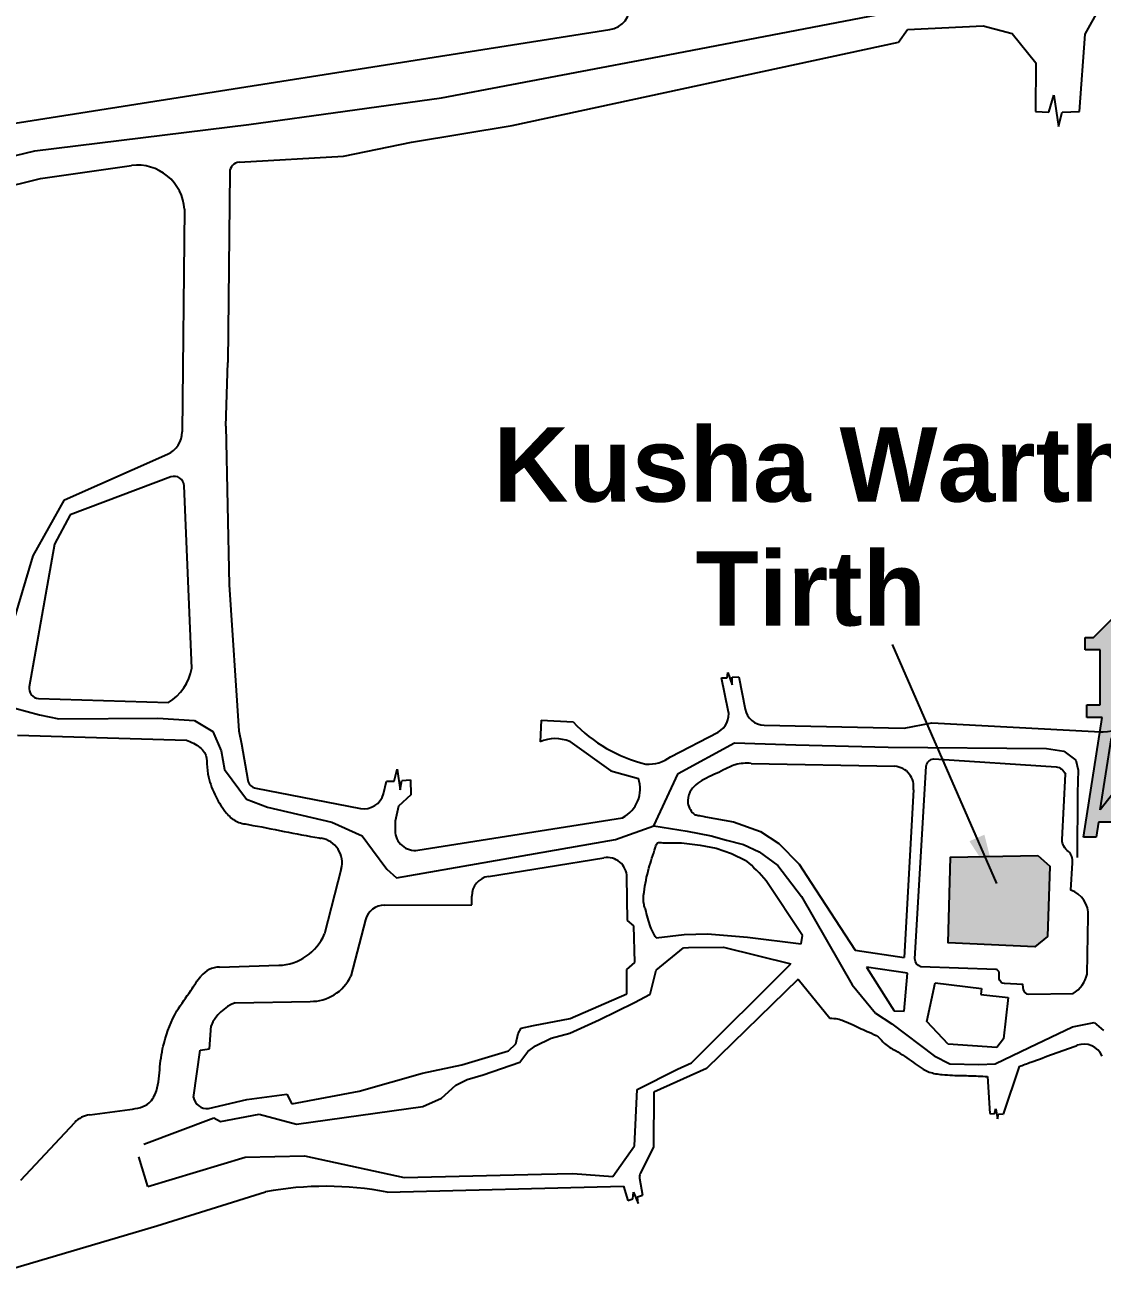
# Model space of a CAD drawing. Header units: metres. Extents: x 125.25 to 127.94, y 109.47 to 110.92.
# Drawn here: x 125.4898 to 125.5985, y 109.8037 to 109.9295 of the extents above; entities that cross this region are included whole.
import ezdxf

# ---------------------------------------------------------------- set-up
doc = ezdxf.new("R2010")
doc.units = ezdxf.units.M
doc.linetypes.add('DASHED2', pattern=[0.375, 0.25, -0.125])
doc.linetypes.add('DASHEDX2', pattern=[38.099999999999994, 25.4, -12.7])
doc.styles.get("Standard").update_dxf_attribs({"font": 'arial.ttf'})
doc.dimstyles.get("Standard").update_dxf_attribs({"dimtxt": 0.15, "dimasz": 0.1, "dimexe": 0.1, "dimexo": 0.2, "dimgap": 0.01, "dimtad": 0, "dimdsep": 46, "dimtxsty": 'Standard', "dimcen": 0.09, "dimclrd": 1, "dimclre": 1, "dimclrt": 1, "dimadec": 0, "dimazin": 2, "dimtfac": 1, "dimtmove": 0, "dimatfit": 3, "dimfxl": 0, "dimfxlon": 1, "dimtolj": 1, "dimtzin": 0, "dimarcsym": 0})
pattern_1 = [(0, (0, 0), (0, 6.985), [5.08, -1.905]), (90, (0, 0), (-6.985, 4.277078946022131e-16), [5.08, -1.905])]

# ---------------------------------------------------------------- blocks, each defined once
blk = doc.blocks.new('A$C56430FAB')
at = {"linetype": 'DASHEDX2', "transparency": 33554687}
h = blk.add_hatch(dxfattribs=at)
h.set_pattern_fill('ANGLE', color=5)
h.set_pattern_definition(pattern_1)
h.paths.add_polyline_path([(0.002015567296098197, 0.04025865858996269), (0.01104399745372575, 0.04926702189254684), (0.02007242761135104, 0.04025865858996495), (0.0217756102971407, 0.04025865858996269), (0.0217756102971407, 0.03775865858996497), (0.01874633777660506, 0.03775865858997918), (0.01874633777663348, 0.02669373815201936), (0.02145790485008092, 0.02669373815201936), (0.02145790485008092, 0.02414622878869466), (0.01836426736861085, 0.02414622878869466), (0.0220879949074515, 0), (0.01955844148631058, 0), (0.01909651249991384, 0.002995343476001722), (0.01104399745372575, 0.002995343476015933), (0.002991482407546304, 0.002995343476001718), (0.002529553421140918, 0), (0, 0), (0.003723727538840649, 0.02414622878869466), (0.0006300900573705803, 0.02414622878869466), (0.0006300900573705803, 0.02669373815201936), (0.003341657130818021, 0.02669373815201936), (0.003341657130846442, 0.03775865858996898), (0.0003123846103108008, 0.03775865858996497), (0.0003123846103108008, 0.04025865858996269)])
h = blk.add_hatch(dxfattribs=at)
h.set_pattern_fill('ANGLE', color=5)
h.set_pattern_definition(pattern_1)
h.paths.add_polyline_path([(0.002015567296098197, 0.04025865858996269), (0.01104399745372575, 0.04926702189254684), (0.02007242761135104, 0.04025865858996495), (0.0217756102971407, 0.04025865858996269), (0.0217756102971407, 0.03775865858996497), (0.01874633777660506, 0.03775865858997918), (0.01874633777663348, 0.02669373815201936), (0.02145790485008092, 0.02669373815201936), (0.02145790485008092, 0.02414622878869466), (0.01836426736861085, 0.02414622878869466), (0.0220879949074515, 0), (0.01955844148631058, 0), (0.01909651249991384, 0.002995343476001722), (0.01104399745372575, 0.002995343476015933), (0.002991482407546304, 0.002995343476001718), (0.002529553421140918, 0), (0, 0), (0.003723727538840649, 0.02414622878869466), (0.0006300900573705803, 0.02414622878869466), (0.0006300900573705803, 0.02669373815201936), (0.003341657130818021, 0.02669373815201936), (0.003341657130846442, 0.03775865858996898), (0.0003123846103108008, 0.03775865858996497), (0.0003123846103108008, 0.04025865858996269)])
h.paths.add_polyline_path([(0.005841657130815747, 0.02669373815201936), (0.01104399745372575, 0.02669373815201936), (0.01624633777663576, 0.02669373815201936), (0.01624633777663575, 0.03775865858997229), (0.01104399745372575, 0.03775865858997918), (0.00584165713081575, 0.03775865858997229)], flags=16)
h.paths.add_polyline_path([(0.01646811103091956, 0.02003901344290485), (0.01871097325366122, 0.005495343475985237), (0.01273238490196604, 0.01307653299075184)], flags=16)
h.paths.add_polyline_path([(0.006560870465686078, 0.005495343475997039), (0.01104399745372575, 0.005495343476013659), (0.01552712444177473, 0.005495343475985237), (0.01104399745372575, 0.01118020306418543)], flags=16)
h.paths.add_polyline_path([(0.00337702165380121, 0.005495343475999098), (0.005619883876505583, 0.020039013442954), (0.00935561000548546, 0.01307653299075184)], flags=16)
h.paths.add_polyline_path([(0.01583471394746994, 0.02414622878869466), (0.01104399745372575, 0.01521750414759993), (0.006253280959981566, 0.02414622878869466), (0.01104399745372575, 0.02414622878869466)], flags=16)
h = blk.add_hatch(color=5, dxfattribs=at)
h.dxf.hatch_style = 1
h.paths.add_polyline_path([(0.002015567296098197, 0.04025865858996269), (0.01104399745372575, 0.04926702189254684), (0.02007242761135104, 0.04025865858996495), (0.0217756102971407, 0.04025865858996269), (0.0217756102971407, 0.03775865858996497), (0.01874633777660506, 0.03775865858997918), (0.01874633777663348, 0.02669373815201936), (0.02145790485008092, 0.02669373815201936), (0.02145790485008092, 0.02414622878869466), (0.01836426736861085, 0.02414622878869466), (0.0220879949074515, 0), (0.01955844148631058, 0), (0.01909651249991384, 0.002995343476001722), (0.01104399745372575, 0.002995343476015933), (0.002991482407546304, 0.002995343476001718), (0.002529553421140918, 0), (0, 0), (0.003723727538840649, 0.02414622878869466), (0.0006300900573705803, 0.02414622878869466), (0.0006300900573705803, 0.02669373815201936), (0.003341657130818021, 0.02669373815201936), (0.003341657130846442, 0.03775865858996898), (0.0003123846103108008, 0.03775865858996497), (0.0003123846103108008, 0.04025865858996269)])
h.paths.add_polyline_path([(0.005841657130815747, 0.02669373815201936), (0.01104399745372575, 0.02669373815201936), (0.01624633777663576, 0.02669373815201936), (0.01624633777663575, 0.03775865858997229), (0.01104399745372575, 0.03775865858997918), (0.00584165713081575, 0.03775865858997229)], flags=16)
h.paths.add_polyline_path([(0.01646811103091956, 0.02003901344290485), (0.01871097325366122, 0.005495343475985237), (0.01273238490196604, 0.01307653299075184)], flags=16)
h.paths.add_polyline_path([(0.006560870465686078, 0.005495343475997039), (0.01104399745372575, 0.005495343476013659), (0.01552712444177473, 0.005495343475985237), (0.01104399745372575, 0.01118020306418543)], flags=16)
h.paths.add_polyline_path([(0.00337702165380121, 0.005495343475999098), (0.005619883876505583, 0.020039013442954), (0.00935561000548546, 0.01307653299075184)], flags=16)
h.paths.add_polyline_path([(0.01583471394746994, 0.02414622878869466), (0.01104399745372575, 0.01521750414759993), (0.006253280959981566, 0.02414622878869466), (0.01104399745372575, 0.02414622878869466)], flags=16)
at = {"linetype": 'DASHEDX2', "true_color": 0xffffff, "transparency": 33554687}
h = blk.add_hatch(dxfattribs=at)
h.set_pattern_fill('ANGLE')
h.set_pattern_definition(pattern_1)
h.paths.add_polyline_path([(0.005841657130815747, 0.02669373815201936), (0.01104399745372575, 0.02669373815201936), (0.01624633777663576, 0.02669373815201936), (0.01624633777663575, 0.03775865858997229), (0.01104399745372575, 0.03775865858997918), (0.00584165713081575, 0.03775865858997229)])
h.paths.add_polyline_path([(0.01646811103091956, 0.02003901344290485), (0.01871097325366122, 0.005495343475985237), (0.01273238490196604, 0.01307653299075184)])
h.paths.add_polyline_path([(0.006560870465686078, 0.005495343475997039), (0.01104399745372575, 0.005495343476013659), (0.01552712444177473, 0.005495343475985237), (0.01104399745372575, 0.01118020306418543)])
h.paths.add_polyline_path([(0.00337702165380121, 0.005495343475999098), (0.005619883876505583, 0.020039013442954), (0.00935561000548546, 0.01307653299075184)])
h.paths.add_polyline_path([(0.01583471394746994, 0.02414622878869466), (0.01104399745372575, 0.01521750414759993), (0.006253280959981566, 0.02414622878869466), (0.01104399745372575, 0.02414622878869466)])
h = blk.add_hatch(dxfattribs=at)
h.set_pattern_fill('ANGLE')
h.set_pattern_definition(pattern_1)
h.paths.add_polyline_path([(0.005841657130815747, 0.02669373815201936), (0.01104399745372575, 0.02669373815201936), (0.01624633777663576, 0.02669373815201936), (0.01624633777663575, 0.03775865858997229), (0.01104399745372575, 0.03775865858997918), (0.00584165713081575, 0.03775865858997229)])
h.paths.add_polyline_path([(0.01646811103091956, 0.02003901344290485), (0.01871097325366122, 0.005495343475985237), (0.01273238490196604, 0.01307653299075184)])
h.paths.add_polyline_path([(0.006560870465686078, 0.005495343475997039), (0.01104399745372575, 0.005495343476013659), (0.01552712444177473, 0.005495343475985237), (0.01104399745372575, 0.01118020306418543)])
h.paths.add_polyline_path([(0.00337702165380121, 0.005495343475999098), (0.005619883876505583, 0.020039013442954), (0.00935561000548546, 0.01307653299075184)])
h.paths.add_polyline_path([(0.01583471394746994, 0.02414622878869466), (0.01104399745372575, 0.01521750414759993), (0.006253280959981566, 0.02414622878869466), (0.01104399745372575, 0.02414622878869466)])
h = blk.add_hatch(color=7, dxfattribs=at)
h.dxf.hatch_style = 1
h.paths.add_polyline_path([(0.005841657130815747, 0.02669373815201936), (0.01104399745372575, 0.02669373815201936), (0.01624633777663576, 0.02669373815201936), (0.01624633777663575, 0.03775865858997229), (0.01104399745372575, 0.03775865858997918), (0.00584165713081575, 0.03775865858997229)])
h.paths.add_polyline_path([(0.01646811103091956, 0.02003901344290485), (0.01871097325366122, 0.005495343475985237), (0.01273238490196604, 0.01307653299075184)])
h.paths.add_polyline_path([(0.006560870465686078, 0.005495343475997039), (0.01104399745372575, 0.005495343476013659), (0.01552712444177473, 0.005495343475985237), (0.01104399745372575, 0.01118020306418543)])
h.paths.add_polyline_path([(0.00337702165380121, 0.005495343475999098), (0.005619883876505583, 0.020039013442954), (0.00935561000548546, 0.01307653299075184)])
h.paths.add_polyline_path([(0.01583471394746994, 0.02414622878869466), (0.01104399745372575, 0.01521750414759993), (0.006253280959981566, 0.02414622878869466), (0.01104399745372575, 0.02414622878869466)])
at = {"color": 18, "linetype": 'DASHEDX2', "true_color": 0x000000}
for points in [[(0.002015567296098197, 0.04025865858996269), (0.01104399745372575, 0.04926702189254684), (0.02007242761135104, 0.04025865858996495), (0.0217756102971407, 0.04025865858996269), (0.0217756102971407, 0.03775865858996497), (0.01874633777660506, 0.03775865858997918), (0.01874633777663348, 0.02669373815201936), (0.02145790485008092, 0.02669373815201936), (0.02145790485008092, 0.02414622878869466), (0.01836426736861085, 0.02414622878869466), (0.0220879949074515, 0), (0.01955844148631058, 0), (0.01909651249991384, 0.002995343476001722), (0.01104399745372575, 0.002995343476015933), (0.002991482407546304, 0.002995343476001718), (0.002529553421140918, 0), (0, 0), (0.003723727538840649, 0.02414622878869466), (0.0006300900573705803, 0.02414622878869466), (0.0006300900573705803, 0.02669373815201936), (0.003341657130818021, 0.02669373815201936), (0.003341657130846442, 0.03775865858996898), (0.0003123846103108008, 0.03775865858996497), (0.0003123846103108008, 0.04025865858996269)], [(0.005841657130815747, 0.02669373815201936), (0.01104399745372575, 0.02669373815201936), (0.01624633777663576, 0.02669373815201936), (0.01624633777663575, 0.03775865858997229), (0.01104399745372575, 0.03775865858997918), (0.00584165713081575, 0.03775865858997229)], [(0.01583471394746994, 0.02414622878869466), (0.01104399745372575, 0.01521750414759993), (0.006253280959981566, 0.02414622878869466), (0.01104399745372575, 0.02414622878869466)], [(0.00337702165380121, 0.005495343475999098), (0.005619883876505583, 0.020039013442954), (0.00935561000548546, 0.01307653299075184)], [(0.01646811103091956, 0.02003901344290485), (0.01871097325365243, 0.005495343475985237), (0.01871097325366122, 0.005495343475985237), (0.01273238490196604, 0.01307653299075184)], [(0.006560870465686078, 0.005495343475997039), (0.01104399745372575, 0.005495343476013659), (0.01552712444177473, 0.005495343475985237), (0.01104399745372575, 0.01118020306418543)]]:
    blk.add_lwpolyline(points, close=True, dxfattribs=at)

msp = doc.modelspace()

# ---------------------------------------------------------------- hatches: boundary and pattern name
at = {"transparency": 33554508}
h = msp.add_hatch(color=4, dxfattribs=at)
h.dxf.hatch_style = 1
h.paths.add_polyline_path([(125.5920525912835, 109.8457389269592), (125.5932491381378, 109.8446659024518), (125.5930329262985, 109.8375570873282), (125.5917526203618, 109.8365222738024), (125.5830042654203, 109.8369126242012), (125.5832357796752, 109.8455611927958)])

# ---------------------------------------------------------------- linework, layer by layer
at = {"color": 18, "true_color": 0x000000}
for p, q in [((125.5968348515671, 109.9286186347736), (125.5983239346672, 109.9312781073434)), ((125.4851686953806, 109.919047240249), (125.5488430071953, 109.9290726550962)), ((125.5779865663799, 109.9277942639673), (125.5788977955331, 109.9290976462309)), ((125.5788977955331, 109.9290976462309), (125.5865301305247, 109.9294625688107)), ((125.5865301305247, 109.9294625688107), (125.5894473991464, 109.9286821673243)), ((125.5894473991464, 109.9286821673243), (125.5918535938581, 109.9257258119403)), ((125.5962420693675, 109.9208135770167), (125.5968348515671, 109.9286186347736)), ((125.5390039182953, 109.9193916825716), (125.5779865663799, 109.9277942639673)), ((125.5918535938581, 109.9257258119403), (125.5918126185642, 109.9207976758982)), ((125.5931633225511, 109.9207510933525), (125.593674342617, 109.9224449550635)), ((125.593674342617, 109.9224449550635), (125.5941354896659, 109.9192814116408)), ((125.5918126185642, 109.9207976758982), (125.5931633225511, 109.9207510933525)), ((125.5941354896659, 109.9192814116408), (125.5945218608418, 109.9207510933525)), ((125.5945218608418, 109.9207510933525), (125.5962420693675, 109.9208135770167)), ((125.5288235769229, 109.9177219212745), (125.5390039182953, 109.9193916825716)), ((125.5219913370417, 109.9163003325048), (125.5288235769229, 109.9177219212745)), ((125.511442008758, 109.9156802196136), (125.5219913370417, 109.9163003325048)), ((125.4914107914188, 109.9140604025275), (125.5005980068944, 109.9153674948523)), ((125.5105007426762, 109.9146922379846), (125.5103030940866, 109.8954950524398)), ((125.4791715492182, 109.9109794034715), (125.4914107914188, 109.9140604025275)), ((125.5059300314258, 109.9109440829696), (125.5057066787028, 109.8884920106244)), ((125.5101182745121, 109.8890616264894), (125.5103030940866, 109.8954950524398)), ((125.5101182745121, 109.8890616264894), (125.5104458884089, 109.8730430026686)), ((125.4938041308724, 109.8816247158889), (125.5042180051578, 109.8862305134507)), ((125.5045496355987, 109.8839293418129), (125.4943929016931, 109.880109152887)), ((125.5066658098628, 109.8646369329763), (125.5059008176729, 109.8830349032442)), ((125.4906523715744, 109.8759755333461), (125.4938041308724, 109.8816247158889)), ((125.4943929016931, 109.880109152887), (125.4928004784711, 109.8771601277209)), ((125.4928004784711, 109.8771601277209), (125.4902548355408, 109.8627632480941)), ((125.48769480471, 109.8660300771409), (125.4906523715744, 109.8759755333461)), ((125.5104458884089, 109.8730430026686), (125.5114062906069, 109.8583089650663)), ((125.5607113805564, 109.863674298334), (125.5607712887398, 109.8642180951304)), ((125.5607712887398, 109.8642180951304), (125.5611856637092, 109.8629608777621)), ((125.560120956139, 109.8636656033444), (125.5607113805564, 109.863674298334)), ((125.5608127297482, 109.8603819840443), (125.560120956139, 109.8636656033444)), ((125.5611856637092, 109.8629608777621), (125.5612106268856, 109.8637291768395)), ((125.5612106268856, 109.8637291768395), (125.5618606384167, 109.8637655140329)), ((125.5618606384167, 109.8637655140329), (125.5625146714261, 109.8604976608222)), ((125.4912076437242, 109.8615896394353), (125.5042989078195, 109.8611715979508)), ((125.5419300016274, 109.8593905378957), (125.541808528311, 109.85721770188)), ((125.5419300016274, 109.8593905378957), (125.5451525364776, 109.8592103807219)), ((125.5785547712827, 109.858592480306), (125.5813577449834, 109.859136728956)), ((125.5813577449834, 109.859136728956), (125.5977565853732, 109.8582393223037)), ((125.4890827528167, 109.8578803987839), (125.5061259159449, 109.8573829961216)), ((125.5114062906069, 109.8583089650663), (125.5116898601011, 109.8570160956417)), ((125.5549910463075, 109.8557061701087), (125.5597782952468, 109.85819520116)), ((125.5644335650539, 109.8588906054555), (125.5785547712827, 109.858592480306)), ((125.5116898601011, 109.8570160956417), (125.5123300455302, 109.8533292061304)), ((125.5448210573861, 109.8572298406572), (125.5489632934644, 109.8542679841226)), ((125.527073633041, 109.8532384262062), (125.5274045179616, 109.8544552603536)), ((125.5274045179616, 109.8544552603536), (125.5277089520108, 109.8523522490166)), ((125.5489632934644, 109.8542679841226), (125.5517402719786, 109.8535107209935)), ((125.5631361627068, 109.8550374447444), (125.5776153439994, 109.8547399540766)), ((125.5259993646143, 109.8519693430121), (125.5263159266298, 109.8532346921704)), ((125.5263159266298, 109.8532346921704), (125.527073633041, 109.8532384262062)), ((125.5277089520108, 109.8523522490166), (125.527867778388, 109.8532913320387)), ((125.527867778388, 109.8532913320387), (125.5287453415721, 109.853382465287)), ((125.5287453415721, 109.853382465287), (125.5287875956612, 109.851862514943)), ((125.5131266580663, 109.8525182392331), (125.5236818709798, 109.8504906478215)), ((125.5287875956612, 109.851862514943), (125.5275200672134, 109.8507014336055)), ((125.5794894283861, 109.8523551655653), (125.578544714918, 109.8354617148364)), ((125.5275200672134, 109.8507014336055), (125.5271803114917, 109.8492172532862)), ((125.5271803114917, 109.8492172532862), (125.5271803114917, 109.8482546980644)), ((125.5294934070484, 109.8462793572907), (125.550145631058, 109.8495527770772)), ((125.558517556522, 109.8496507736442), (125.5613207136912, 109.8491505641205)), ((125.5613207136912, 109.8491505641205), (125.564063802142, 109.8481501399675)), ((125.564063802142, 109.8481501399675), (125.5659058770169, 109.8469496314945)), ((125.5542009050116, 109.8470244834581), (125.556073556051, 109.8470229466455)), ((125.556073556051, 109.8470229466455), (125.5579602768275, 109.8467903339765)), ((125.5579602768275, 109.8467903339765), (125.5595897174981, 109.8464842631973)), ((125.5595897174981, 109.8464842631973), (125.5611456503861, 109.845945579749)), ((125.5659058770169, 109.8469496314945), (125.5679682000371, 109.8448687515028)), ((125.5365962495259, 109.8436298784559), (125.5482585184496, 109.8455167290399)), ((125.5611456503861, 109.845945579749), (125.5625913187334, 109.8452232523015)), ((125.521754555099, 109.8443844332852), (125.5200744497977, 109.837842960809)), ((125.5679682000371, 109.8448687515028), (125.5691295094815, 109.8430479808719)), ((125.5506419552811, 109.8391898511481), (125.5505777320162, 109.8435717125246)), ((125.5682869279941, 109.8376538351413), (125.5646233235916, 109.8431750078783)), ((125.5691295094815, 109.8430479808719), (125.5736160298464, 109.8361985475482)), ((125.5349180326777, 109.8407597761706), (125.5349156848256, 109.8416502787784)), ((125.5261259691061, 109.8407365954815), (125.5349180326777, 109.8407597761706)), ((125.5241960145764, 109.839241472827), (125.5227178273864, 109.8335754074589)), ((125.5512674451066, 109.8386540907072), (125.5506419552811, 109.8391898511481)), ((125.5513791429945, 109.8349260896963), (125.5512674451066, 109.8386540907072)), ((125.5535165046123, 109.8374301037202), (125.5563518719618, 109.837762292655)), ((125.5563518719618, 109.837762292655), (125.5587179384737, 109.8378404531055)), ((125.5587179384737, 109.8378404531055), (125.5627656653649, 109.8375082667235)), ((125.5535431763387, 109.834174784907), (125.5562817812791, 109.8364118198647)), ((125.5562817812791, 109.8364118198647), (125.5567989788499, 109.8364583454619)), ((125.5567989788499, 109.8364583454619), (125.5603340719481, 109.8364876853077)), ((125.5603340719481, 109.8364876853077), (125.567121911661, 109.8348064991269)), ((125.5627656653649, 109.8375082667235), (125.5681821930547, 109.8368243493795)), ((125.5681821930547, 109.8368243493795), (125.5682869279941, 109.8376538351413)), ((125.5736160298464, 109.8361985475482), (125.578544714918, 109.8354617148364)), ((125.5094511491906, 109.8344850708548), (125.5154368245793, 109.8346576125354)), ((125.5505671861528, 109.8317632910858), (125.5505810896216, 109.8342368854106)), ((125.5505810896216, 109.8342368854106), (125.5513791429945, 109.8349260896963)), ((125.5529269574035, 109.8317546088605), (125.5535431763387, 109.834174784907)), ((125.557109327206, 109.8248250085503), (125.567121911661, 109.8348064991269)), ((125.5747742719276, 109.834469934616), (125.5775504420339, 109.8300530867177)), ((125.5788837359534, 109.8338493865395), (125.5747742719276, 109.834469934616)), ((125.567858164832, 109.8332509409935), (125.5586023992151, 109.8242329221409)), ((125.567858164832, 109.8332509409935), (125.5710751408318, 109.8293243005728)), ((125.5785549776847, 109.8300348364299), (125.5788837359534, 109.8338493865395)), ((125.5808484594896, 109.8290035585942), (125.5816904478239, 109.832875427729)), ((125.5816904478239, 109.832875427729), (125.5863690768599, 109.8323329864931)), ((125.5448585480179, 109.8293019070178), (125.5505671861528, 109.8317632910858)), ((125.5513362515101, 109.8308953723442), (125.5529269574035, 109.8317546088605)), ((125.5863690768599, 109.8323329864931), (125.586298154764, 109.8317212738221)), ((125.586298154764, 109.8317212738221), (125.5890678859642, 109.8314001506034)), ((125.5890678859642, 109.8314001506034), (125.588587171049, 109.8272539194318)), ((125.5110542581047, 109.8308786427756), (125.5186231382726, 109.8310197566667)), ((125.5477919677891, 109.8291433932232), (125.5513362515101, 109.8308953723442)), ((125.5411478985432, 109.8285767152784), (125.5448585480179, 109.8293019070178)), ((125.5448255179628, 109.8278259006354), (125.5477919677891, 109.8291433932232)), ((125.5775504420339, 109.8300530867177), (125.5785549776847, 109.8300348364299)), ((125.5829894446093, 109.8266917023071), (125.5808484594896, 109.8290035585942)), ((125.508450510055, 109.8262303912987), (125.5086065087111, 109.8285470418256)), ((125.5393578197746, 109.8267185658933), (125.5396076006075, 109.8277724415116)), ((125.5396076006075, 109.8277724415116), (125.5399128806475, 109.8283132463739)), ((125.5399128806475, 109.8283132463739), (125.5411478985432, 109.8285767152784)), ((125.5429195387321, 109.8273103587256), (125.5448255179628, 109.8278259006354)), ((125.5386362383465, 109.8260390930522), (125.5393578197746, 109.8267185658933)), ((125.5405956699645, 109.8259608840977), (125.5413574997847, 109.8265370484138)), ((125.5413574997847, 109.8265370484138), (125.5429195387321, 109.8273103587256)), ((125.5879106705416, 109.8263773705219), (125.5829894446093, 109.8266917023071)), ((125.588587171049, 109.8272539194318), (125.5879106705416, 109.8263773705219)), ((125.5068375857251, 109.8213267212821), (125.5075210277815, 109.8260937963148)), ((125.5075210277815, 109.8260937963148), (125.508450510055, 109.8262303912987)), ((125.5339320842618, 109.824610812104), (125.5386362383465, 109.8260390930522)), ((125.5397788225418, 109.8249011599119), (125.5405956699645, 109.8259608840977)), ((125.5299578536865, 109.8237883978217), (125.5339320842618, 109.824610812104)), ((125.5360775758254, 109.8236221106146), (125.5397788225418, 109.8249011599119)), ((125.5516141946082, 109.8221366534838), (125.5556873262892, 109.8241918111276)), ((125.5586023992151, 109.8242329221409), (125.5532832301894, 109.8218422931569)), ((125.5556873262892, 109.8241918111276), (125.557109327206, 109.8248250085503)), ((125.5901784818226, 109.824448975764), (125.5885662491935, 109.8196264872205)), ((125.5235746364479, 109.8219579799901), (125.5299578536865, 109.8237883978217)), ((125.5333260879595, 109.8225480675221), (125.53444388098, 109.8231208901643)), ((125.53444388098, 109.8231208901643), (125.5360775758254, 109.8236221106146)), ((125.5869788385062, 109.8234525497542), (125.5872044889968, 109.8196981072825)), ((125.5122229100165, 109.8211041503993), (125.5162483512239, 109.8216676602636)), ((125.5162483512239, 109.8216676602636), (125.5167558134999, 109.8206795382699)), ((125.5167558134999, 109.8206795382699), (125.5235746364479, 109.8219579799901)), ((125.531878693862, 109.8212592153005), (125.5333260879595, 109.8225480675221)), ((125.5513538243479, 109.8164309407164), (125.5516141946082, 109.8221366534838)), ((125.5532832301894, 109.8218422931569), (125.5532554290027, 109.8162959360699)), ((125.49636582086, 109.8195764836562), (125.5004275636714, 109.8200997279202)), ((125.5083362798944, 109.8201938620919), (125.5122229100165, 109.8211041503993)), ((125.5172384043336, 109.8186201021748), (125.5299984460819, 109.8204268474762)), ((125.5299984460819, 109.8204268474762), (125.531878693862, 109.8212592153005)), ((125.5876802284304, 109.8196747947034), (125.587818305642, 109.8201768167469)), ((125.587818305642, 109.8201768167469), (125.5879681420347, 109.8191551554777)), ((125.4894145919437, 109.8129764523489), (125.4948583994353, 109.8188036251592)), ((125.5018132940944, 109.8165960306394), (125.5088926422466, 109.8192596561812)), ((125.5088926422466, 109.8192596561812), (125.5095661836069, 109.8188873212085)), ((125.5095661836069, 109.8188873212085), (125.5134784534453, 109.8196463126135)), ((125.5134784534453, 109.8196463126135), (125.5172384043336, 109.8186201021748)), ((125.5872044889968, 109.8196981072825), (125.5876802284304, 109.8196747947034)), ((125.5879681420347, 109.8191551554777), (125.5880856535792, 109.8196630516171)), ((125.5880856535792, 109.8196630516171), (125.5885662491935, 109.8196264872205)), ((125.5491592435063, 109.8133398004606), (125.5513538243479, 109.8164309407164)), ((125.5532554290027, 109.8162959360699), (125.5519187695838, 109.8136395376318)), ((125.502234715399, 109.8123420133963), (125.5013375011074, 109.8153180217735)), ((125.502234715399, 109.8123420133963), (125.5120546121106, 109.8153025398987)), ((125.5120546121106, 109.8153025398987), (125.5180505102434, 109.8154476921035)), ((125.5180505102434, 109.8154476921035), (125.5281030908213, 109.8132385137887)), ((125.5281030908213, 109.8132385137887), (125.5419484631406, 109.8135904336613)), ((125.5419484631406, 109.8135904336613), (125.5451253856835, 109.813653090685)), ((125.5451253856835, 109.813653090685), (125.5491592435063, 109.8133398004606)), ((125.5518498313123, 109.8131932926952), (125.5521573359074, 109.8114741431588)), ((125.5031260775294, 109.8083706301222), (125.5141112253635, 109.811799583772)), ((125.5263919321548, 109.811762775455), (125.5502413003121, 109.812360248367)), ((125.5502413003121, 109.812360248367), (125.5506863030463, 109.8109426204403)), ((125.5511602494445, 109.8110913953333), (125.5512348221222, 109.8117731272408)), ((125.5512348221222, 109.8117731272408), (125.551700235722, 109.8106187231456)), ((125.5516586801172, 109.8112831290965), (125.5521573359074, 109.8114741431588)), ((125.551700235722, 109.8106187231456), (125.5516586801172, 109.8112831290965)), ((125.5506863030463, 109.8109426204403), (125.5511602494445, 109.8110913953333)), ((125.4873010259814, 109.8037063279807), (125.5031260775294, 109.8083706301222))]:
    msp.add_line(p, q, dxfattribs=at)
at = {"color": 1, "linetype": 'DASHED2', "lineweight": 25, "ltscale": 0.015}
for points in [[(125.477924354085, 109.9137683616218), (125.4908233903871, 109.916849591734), (125.5124307339073, 109.9194898383228), (125.5318821453623, 109.922173136087), (125.5531733440699, 109.9262242761978), (125.5838720310723, 109.9321588490689)], [(125.4888117046602, 109.8606038667555), (125.4912927886923, 109.8599452915022), (125.4932311386384, 109.8595191553244), (125.5032330245891, 109.8595966341653), (125.5069546592375, 109.8593641950898), (125.5087767073841, 109.8582407442383), (125.5096295834244, 109.8563037578988), (125.5099784830893, 109.8544055109798), (125.5121861532585, 109.8514379386256), (125.5142952550009, 109.8506132191244), (125.5208059598812, 109.8491165066175), (125.52386335846, 109.8477066112579), (125.5249079647677, 109.8463007034419), (125.5263481175947, 109.8443439861647), (125.5273213604073, 109.8434794933409), (125.5494223602023, 109.8473479876147), (125.5532956429944, 109.8487303275672), (125.5566443608106, 109.8481885551767), (125.5590754210223, 109.8477130240041), (125.5606271628027, 109.8472995167498), (125.5623547705628, 109.8468549975363), (125.5639147225566, 109.846110998989), (125.5658064944489, 109.8447159841619), (125.5681952537152, 109.8416108568692), (125.5733248826107, 109.8326998175324), (125.5756573399953, 109.8298331821103), (125.577331214432, 109.8287363804061), (125.581573549752, 109.8255182310138), (125.5831701094356, 109.8247225679926), (125.5861029960017, 109.8246373719017), (125.5877570099783, 109.8247055303061), (125.5911843956274, 109.8263754175956), (125.595551168426, 109.82844358442), (125.5977260493425, 109.8288885197472), (125.5986679247829, 109.8280670985215)], [(125.5532956429944, 109.8487303275672), (125.5557412029473, 109.8540089341925), (125.561425072841, 109.8571185493864), (125.5676170930173, 109.8569176507089), (125.5769453229401, 109.8566765728064), (125.5929257348545, 109.8565259983592), (125.5946907357788, 109.8562697055015), (125.5958924197498, 109.855341057134), (125.5961167328679, 109.8543323541052), (125.5960526450437, 109.8520747764051), (125.5960338853943, 109.8455252308705)]]:
    msp.add_lwpolyline(points, dxfattribs=at)
at = {"color": 18, "true_color": 0x000000}
for points in [[(125.5906201785319, 109.8321439534384), (125.5905278136323, 109.8327108585863), (125.5886888405209, 109.8328147261843, -0.3297178357352077), (125.5881451489587, 109.8333021102155), (125.5881451489587, 109.8339093426534, 0.3136953320189919), (125.5878493118106, 109.8342289384046), (125.5802391550217, 109.8345033896477, -0.3231078702739638), (125.5796521190374, 109.8353208590695), (125.5807838556604, 109.8547464153269, -0.3187677833620488), (125.5815379167382, 109.8555064176585), (125.5938889557029, 109.8546814786127, -0.280519922932234), (125.5948324020919, 109.8539396448778)], [(125.5971334806376, 109.8396126303349, 0.3371836768807001), (125.5953857257479, 109.8422303378566), (125.5955503485513, 109.8450088312049, 0.2337459786134988), (125.5951346950363, 109.8461451968984, -0.2442034421287907), (125.5944958808143, 109.8473385523002), (125.594832402092, 109.8539396448778)], [(125.5906201785319, 109.8321439534384, 0.3332402053979717), (125.5910659782073, 109.8317425134816), (125.5955993231617, 109.8318188665179, 0.2098311342798599), (125.597025543853, 109.8337785399895), (125.5971334806376, 109.8396126303349)]]:
    msp.add_lwpolyline(points, format="xyb", dxfattribs=at)
msp.add_lwpolyline([(125.5920525912835, 109.8457389269592), (125.5932491381378, 109.8446659024518), (125.5930329262985, 109.8375570873282), (125.5917526203618, 109.8365222738024), (125.5830042654203, 109.8369126242012), (125.5832357796752, 109.8455611927958)], close=True, dxfattribs=at)
for centre, radius, start, end in [((125.5484541763888, 109.9315422321053), 0.0025, 278.9476705129836, 3.222889895893276), ((125.5115006896797, 109.9146819428237), 0.001, 93.3641017215974, 179.4101203076609), ((125.5011538207844, 109.9106121348711), 0.004787731992421254, 3.975681167122822, 96.66657185472577), ((125.5032068023964, 109.888516879339), 0.0025, 293.8586145709064, 359.4300416436168), ((125.5049016810121, 109.8829933588927), 0.001, 2.381001242049059, 110.6124728731417), ((125.5017758892345, 109.8654358678687), 0.004954757381881562, 300.6113109474391, 350.7207731113464), ((125.4912395603141, 109.8625891299711), 0.001, 169.9726575896953, 268.171003489402), ((125.5588556885103, 109.8599696861021), 0.002, 297.4712435002076, 11.89676699225528), ((125.5644757793985, 109.8608901598931), 0.002, 191.3177272216747, 268.7905582955133), ((125.59837243826, 109.8658359210687), 0.007621521342572053, 265.3651926159729, 318.2495621826178), ((125.5558789663862, 109.8693037775892), 0.01472864416384109, 223.2584412868641, 256.7168474958508), ((125.5433291901681, 109.8536507306784), 0.003877588946328825, 67.37234152484717, 113.0893947250977), ((125.5528047212593, 109.8585154512173), 0.003559786168171944, 265.0063831274641, 307.8918637030007), ((125.5774652769796, 109.8526932558047), 0.002052192468264716, 350.5175279717744, 85.80649068108582), ((125.5133153029358, 109.8535002846053), 0.001, 189.850529780743, 259.1262891091293), ((125.5486312193618, 109.8524631373451), 0.003280798633612169, 297.4903033508656, 18.62105131076716), ((125.5240591607188, 109.852454738566), 0.002, 259.1262891090978, 345.9541797797971), ((125.5291803114917, 109.8482546980644), 0.002, 180, 279.0065733631864), ((125.5193331454086, 109.8450063457479), 0.0025, 345.595557596445, 80.92509398708428), ((125.548577946798, 109.8435424024382), 0.002, 0.8397021845377455, 99.19030626650981), ((125.5538371548824, 109.8345064268552), 0.01383783698337205, 38.78799196712621, 50.75593118028302), ((125.5369156778743, 109.8416555518542), 0.002, 99.19030626651927, 180.1510626675378), ((125.5261312421818, 109.8387366024328), 0.002, 90.15106266755697, 165.3783384758186), ((125.5152715043123, 109.8398669955162), 0.005212005547849031, 271.8176770004424, 337.1486979252159), ((125.5095231836853, 109.8319861088639), 0.0025, 91.65113753613127, 140.6228760327513), ((125.5187002704815, 109.8354542758796), 0.004435189965114901, 269.0035211871609, 334.9361807145739), ((125.5126358678901, 109.826767602919), 0.004404785830877477, 111.0428602951157, 156.1728675742624), ((125.5966992701242, 109.8247050480214), 0.002, 23.57457662411463, 109.9144594299366), ((125.5082257594464, 109.8216054150384), 0.001415873048769885, 191.3519550400705, 274.4769575279259), ((125.496685237858, 109.8170969730631), 0.0025, 97.34056317245044, 136.948078110292), ((125.5526760315774, 109.8132941043627), 0.0008323279823973813, 155.479385444535, 186.9567524526983), ((125.5201551749197, 109.7796170552982), 0.03274514414698228, 79.02016083500376, 100.6363809359519)]:
    msp.add_arc(centre, radius, start, end, dxfattribs=at)
for points, knots in [([(125.5061259159449, 109.8573829961216), (125.5065991335521, 109.8571773015189), (125.5072918990748, 109.8568761755109), (125.5081304135603, 109.8560331613648), (125.5081960061739, 109.854909875502), (125.5083333507831, 109.8533836549833), (125.5090353638633, 109.8516770906003), (125.5099623618919, 109.850155916604), (125.5110818619306, 109.8490721434871), (125.5144051578862, 109.8485392380635), (125.5172035257566, 109.8478817961593), (125.5196640464394, 109.8474851818254), (125.5197274593882, 109.8474750532003)], [0, 0, 0, 0, 0.001541262939310873, 0.002256327342032306, 0.003423479224238636, 0.004734985774043275, 0.006903979617256296, 0.008835723826448308, 0.01011002863705613, 0.01139007345599085, 0.01868182456454692, 0.01887460340674426, 0.01887460340674426, 0.01887460340674426, 0.01887460340674426]), ([(125.5631361627068, 109.8550374447444), (125.562581752053, 109.8550455835314), (125.5615887635814, 109.8550601606713), (125.5600760861028, 109.8541859428951), (125.5584315604874, 109.8535515156193), (125.5569045163758, 109.85247899394), (125.5566332635909, 109.8511440282589), (125.556934952775, 109.8503835466409), (125.557339034509, 109.8498609692139), (125.5577143213682, 109.849803770186), (125.5581152446036, 109.8497105842459), (125.558517556522, 109.8496507736442)], [0, 0, 0, 0, 0.001627868456613398, 0.002915626890161832, 0.005119629975500457, 0.007021634992242103, 0.00815989160911638, 0.00885254242549831, 0.009501637095218993, 0.00988829919457969, 0.01026551713135527, 0.01026551713135527, 0.01026551713135527, 0.01026551713135527]), ([(125.5004275636714, 109.8200997279202), (125.5011463570597, 109.8202179447191), (125.5023665160382, 109.8204186189196), (125.5033385150262, 109.822318965187), (125.5033982983549, 109.8244132358114), (125.503853508333, 109.8271753771537), (125.5048866370503, 109.8298373623976), (125.50646444974, 109.8318945113346), (125.5072167425404, 109.8331165097574), (125.5075907163458, 109.8335721637125)], [0, 0, 0, 0, 0.002043888106126073, 0.003469520538505601, 0.005923668681135681, 0.008342229936173635, 0.01184008512677687, 0.01433738595578919, 0.01611043706178656, 0.01611043706178656, 0.01611043706178656, 0.01611043706178656]), ([(125.5710751408318, 109.8293243005728), (125.5713355429548, 109.8293168487786), (125.5718101628693, 109.8293032668237), (125.5725858412769, 109.8290087977853), (125.5736492248606, 109.8285657064859), (125.5747717250068, 109.8279637761888), (125.5759749407125, 109.8275363484031), (125.5766126020399, 109.8265982731944), (125.577970871208, 109.8259512249792), (125.5794014574842, 109.8249192061026), (125.5808807318403, 109.8238288262572), (125.5826441927364, 109.8235745326469), (125.5842970770115, 109.8235412836359), (125.5858080526523, 109.8235031156194), (125.5866625774736, 109.8234499025272), (125.5869788385062, 109.8234525497542)], [0, 0, 0, 0, 0.0007750614351209328, 0.001412659726898708, 0.002468050710382562, 0.004231398605244186, 0.00526551311223409, 0.006177543478510329, 0.00750402039367447, 0.009676929955862446, 0.01152764720731936, 0.01287790141338745, 0.01492524306486986, 0.0164981453374142, 0.01744040002485966, 0.01744040002485966, 0.01744040002485966, 0.01744040002485966]), ([(125.5901784818226, 109.824448975764), (125.5905700395867, 109.8245992832962), (125.5924735240575, 109.8253013401853), (125.5943891279656, 109.8259953286455), (125.5959094708492, 109.8265461212244), (125.5959094733463, 109.8265461221291), (125.5959094758435, 109.8265461230338), (125.5959094783407, 109.8265461239384), (125.5959456643786, 109.826559233431), (125.5959818504165, 109.8265723429235), (125.5960180364544, 109.8265854524161)], [0.02081906105964317, 0.02081906105964317, 0.02081906105964317, 0.02081906105964317, 0.02207884718932168, 0.02692452323284607, 0.02692452323284607, 0.02692452323284607, 0.02692453119189241, 0.02692453119189241, 0.02692453119189241, 0.02703986410425067, 0.02703986410425067, 0.02703986410425067, 0.02703986410425067])]:
    msp.add_open_spline(points, degree=3, knots=knots, dxfattribs=at)
msp.add_spline([(125.5535165046123, 109.8374301037202), (125.5529689888795, 109.8385243704495), (125.5524410240038, 109.8403220965501), (125.5523041450707, 109.840771527437), (125.5523041450707, 109.8420221176201), (125.5527929967653, 109.8444451400886), (125.5534578463076, 109.8465750525711), (125.5536729401359, 109.8470049439837), (125.5542009050116, 109.8470244834581)], degree=3, dxfattribs=at)

# ---------------------------------------------------------------- block references
at = {"color": 18, "linetype": 'DASHEDX2', "true_color": 0x000000, "xscale": 0.5, "yscale": 0.5, "zscale": 0.5}
msp.add_blockref('A$C56430FAB', (125.5966645924135, 109.847600160041), dxfattribs=at)

# ---------------------------------------------------------------- texts
at = {"color": 204, "insert": (125.4987375213894, 109.8889372395903), "char_height": 0.0075, "attachment_point": 1}
msp.add_mtext_dynamic_manual_height_columns('\\pi0.038374;{\\fArial|b1|i0|c0|p34;\\C1;Kusha Warth\\P\\pi0.058763;Tirth}', width=0.1398733676870165, gutter_width=1.516051577029884, heights=[0], dxfattribs=at)

# ---------------------------------------------------------------- leaders
at = {"color": 204, "linetype": 'DASHEDX2'}
msp.add_leader([(125.5878995968382, 109.8429259787329), (125.5773992141561, 109.8670144198777)], dimstyle='Standard', override={"dimasz": 0.005, "dimgap": 0.01, "dimtad": 0}, dxfattribs=at)

doc.saveas('drawing.dxf')
